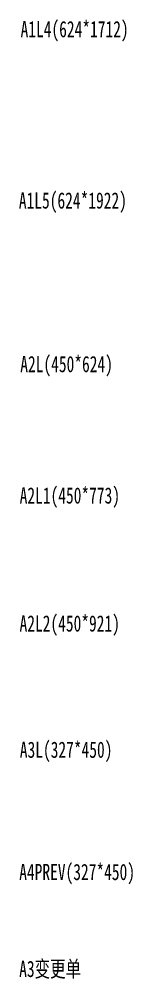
# Model space of a CAD drawing. Extents: x -675211 to 2300048, y 84675 to 2241458.
# Drawn here: x -675211 to -605093, y 265766 to 857506 of the extents above; entities that cross this region are included whole.
import ezdxf

# ---------------------------------------------------------------- set-up
doc = ezdxf.new("R2010")
doc.units = 0
doc.header["$LTSCALE"] = 1000
doc.header["$MEASUREMENT"] = 0
doc.layers.add('内框', color=8, linetype='CONTINUOUS', plot=False)
doc.styles.add('TH-STYLE1', font='', dxfattribs={"width": 0.7})
doc.styles.get('TH-STYLE1').set_extended_font_data('SimSun')

msp = doc.modelspace()

# ---------------------------------------------------------------- texts
at = {"layer": '内框', "char_height": 10000, "attachment_point": 1, "style": 'TH-STYLE1'}
for s, insert, width in [('A1L4(624*1712)', (-674343, 856377), 30007.31), ('A1L5(624*1922)', (-675411, 750720), 30007.31), ('A2L(450*624)', (-674532, 649837), 30007.31), ('A2L1(450*773)', (-674902, 568809), 30007.31), ('A2L2(450*921)', (-674975, 489901), 30007.31), ('A3L(327*450)', (-674818, 412053), 30007.31), ('A4PREV(327*450)', (-675179, 336658), 30007.31), ('A3变更单', (-675211, 276884), 42776.49)]:
    msp.add_mtext(s, dxfattribs=dict(at, insert=insert, width=width))

doc.saveas('drawing.dxf')
